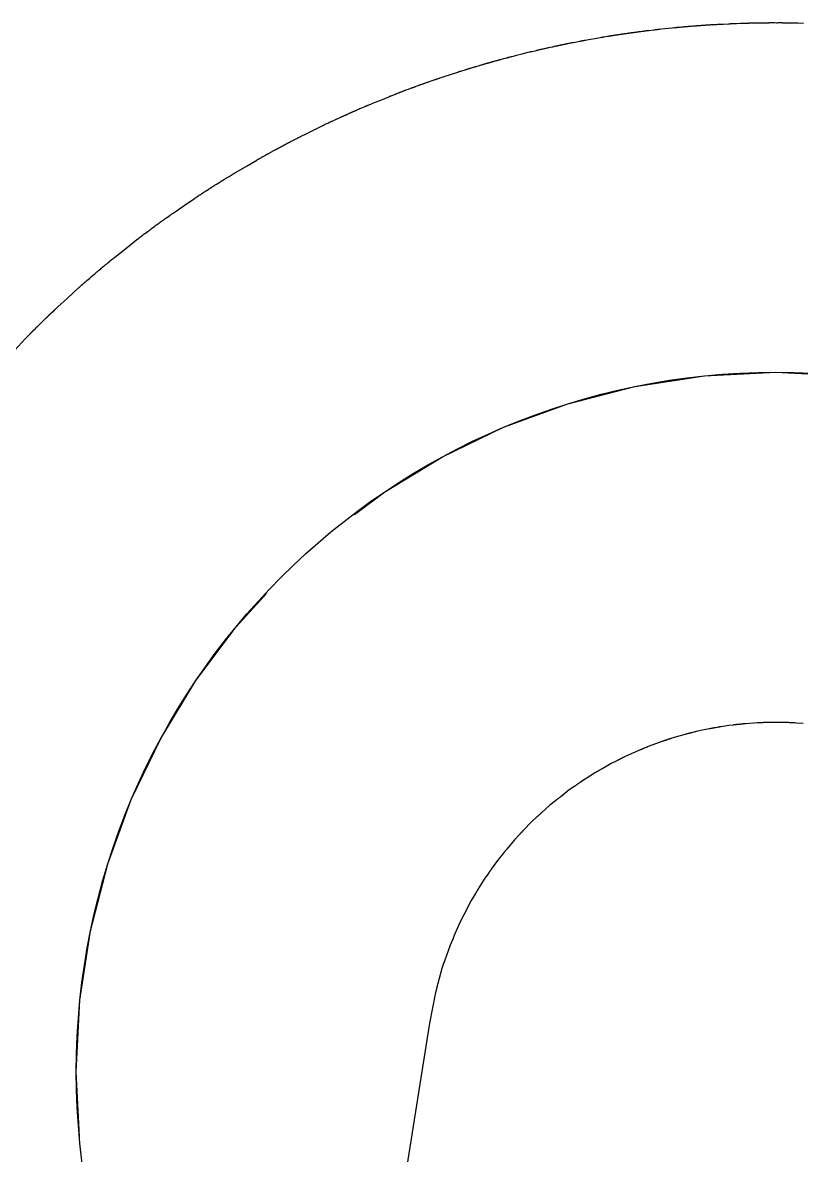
# Model space of a CAD drawing. Header units: millimetres. Extents: x -349 to 349, y -870 to 349.
# Drawn here: x 168.201 to 169.871, y -703.559 to -701.13 of the extents above; entities that cross this region are included whole.
import ezdxf

# ---------------------------------------------------------------- set-up
doc = ezdxf.new("R2010")
doc.units = ezdxf.units.MM
doc.linetypes.add('DASHED', pattern=[1.524, 1.27, -0.254])
doc.layers.add('LINK_F1_U3_CHANNEL_EXPANSION', color=3, linetype='Continuous')
doc.layers.add('LINK_F1_U3_HOLES', color=8, linetype='Continuous')

msp = doc.modelspace()

# ---------------------------------------------------------------- linework, layer by layer
at = {"layer": 'LINK_F1_U3_CHANNEL_EXPANSION'}
for points in [[(168.1835, -701.8328), (168.2072, -701.8074), (168.2083, -701.8063), (168.2088, -701.8058), (168.2093, -701.8053), (168.2096, -701.805), (168.2101, -701.8045), (168.2104, -701.8042), (168.2127, -701.8018), (168.2137, -701.8008), (168.2139, -701.8006), (168.214, -701.8005), (168.214, -701.8005), (168.2141, -701.8004), (168.2146, -701.8), (168.2148, -701.7997), (168.215, -701.7995), (168.2151, -701.7994), (168.2155, -701.799), (168.2157, -701.7988), (168.2165, -701.798), (168.2168, -701.7977), (168.2174, -701.7971), (168.2177, -701.7968), (168.2179, -701.7966), (168.218, -701.7965), (168.2183, -701.7962), (168.2184, -701.796), (168.219, -701.7955), (168.2192, -701.7952), (168.2201, -701.7944), (168.2205, -701.7939), (168.2206, -701.7938), (168.2206, -701.7938), (168.2215, -701.793), (168.2218, -701.7926), (168.2226, -701.7918), (168.223, -701.7914), (168.2236, -701.7908), (168.2239, -701.7906), (168.2277, -701.7868), (168.2293, -701.7852), (168.2293, -701.7851), (168.2293, -701.7851), (168.2296, -701.7849), (168.2297, -701.7848), (168.2297, -701.7847), (168.2297, -701.7847), (168.2302, -701.7843), (168.2304, -701.7841), (168.2307, -701.7838), (168.2308, -701.7836), (168.231, -701.7834), (168.2311, -701.7833), (168.2317, -701.7827), (168.232, -701.7825), (168.2328, -701.7816), (168.2332, -701.7813), (168.2335, -701.781), (168.2336, -701.7809), (168.2365, -701.7781), (168.2377, -701.7768), (168.2402, -701.7744), (168.2442, -701.7704), (168.2448, -701.7698), (168.2459, -701.7688), (168.2462, -701.7685), (168.2467, -701.768), (168.247, -701.7677), (168.2476, -701.7671), (168.2488, -701.766), (168.2512, -701.7637), (168.2513, -701.7636), (168.2514, -701.7634), (168.2515, -701.7634), (168.2515, -701.7633), (168.2518, -701.7631), (168.2523, -701.7626), (168.2524, -701.7625), (168.2526, -701.7623), (168.2528, -701.7621), (168.2533, -701.7616), (168.2537, -701.7613), (168.2544, -701.7605), (168.2548, -701.7602), (168.2554, -701.7596), (168.2555, -701.7595), (168.2557, -701.7593), (168.2558, -701.7592), (168.2561, -701.7589), (168.2564, -701.7586), (168.257, -701.758), (168.2575, -701.7576), (168.2584, -701.7567), (168.2584, -701.7567), (168.2585, -701.7566), (168.2589, -701.7562), (168.2598, -701.7554), (168.2602, -701.755), (168.261, -701.7542), (168.2613, -701.7539), (168.2619, -701.7533), (168.2639, -701.7516), (168.2677, -701.7479), (168.2677, -701.7478), (168.2677, -701.7478), (168.2679, -701.7477), (168.2681, -701.7475), (168.2681, -701.7474), (168.2682, -701.7474), (168.2684, -701.7472), (168.2688, -701.7468), (168.269, -701.7466), (168.2693, -701.7463), (168.2694, -701.7462), (168.2697, -701.746), (168.27, -701.7457), (168.2706, -701.7451), (168.271, -701.7447), (168.2719, -701.7439), (168.272, -701.7438), (168.2723, -701.7435), (168.2738, -701.7422), (168.2766, -701.7394), (168.2975, -701.7208), (168.3208, -701.699), (168.3221, -701.6979), (168.3227, -701.6973), (168.3233, -701.6968), (168.3236, -701.6965), (168.3243, -701.6959), (168.3246, -701.6956), (168.3274, -701.6932), (168.3286, -701.6921), (168.3288, -701.692), (168.3289, -701.6919), (168.329, -701.6918), (168.329, -701.6918), (168.3296, -701.6913), (168.3298, -701.691), (168.3301, -701.6908), (168.3302, -701.6907), (168.3307, -701.6903), (168.3309, -701.6901), (168.3318, -701.6893), (168.3322, -701.6889), (168.333, -701.6883), (168.3333, -701.688), (168.3335, -701.6878), (168.3336, -701.6877), (168.334, -701.6874), (168.3342, -701.6872), (168.3348, -701.6867), (168.3351, -701.6864), (168.3362, -701.6855), (168.3367, -701.6851), (168.3368, -701.685), (168.3368, -701.6849), (168.3378, -701.6841), (168.3382, -701.6837), (168.3392, -701.6829), (168.3396, -701.6825), (168.3403, -701.6819), (168.3407, -701.6816), (168.3452, -701.6777), (168.3471, -701.676), (168.3471, -701.676), (168.3472, -701.676), (168.3474, -701.6757), (168.3475, -701.6756), (168.3476, -701.6756), (168.3476, -701.6755), (168.3481, -701.6751), (168.3484, -701.6749), (168.3488, -701.6746), (168.3489, -701.6744), (168.3492, -701.6742), (168.3493, -701.6741), (168.35, -701.6735), (168.3503, -701.6732), (168.3513, -701.6724), (168.3518, -701.672), (168.3521, -701.6717), (168.3523, -701.6716), (168.3556, -701.6688), (168.3557, -701.6687), (168.3571, -701.6674), (168.358, -701.6667), (168.3604, -701.6646), (168.361, -701.6641), (168.3624, -701.663), (168.3627, -701.6627), (168.3633, -701.6621), (168.3637, -701.6619), (168.3643, -701.6613), (168.3658, -701.6601), (168.3686, -701.6577), (168.3686, -701.6576), (168.3688, -701.6575), (168.3689, -701.6575), (168.369, -701.6574), (168.3693, -701.6571), (168.3698, -701.6566), (168.37, -701.6565), (168.3702, -701.6563), (168.3705, -701.6561), (168.371, -701.6557), (168.3715, -701.6553), (168.3724, -701.6545), (168.3728, -701.6542), (168.3735, -701.6536), (168.3736, -701.6535), (168.3739, -701.6533), (168.3741, -701.6531), (168.3744, -701.6528), (168.3748, -701.6525), (168.3754, -701.652), (168.376, -701.6515), (168.3771, -701.6506), (168.3771, -701.6506), (168.3772, -701.6505), (168.3777, -701.6501), (168.3787, -701.6493), (168.3792, -701.6489), (168.3802, -701.648), (168.3806, -701.6477), (168.3813, -701.6471), (168.3835, -701.6454), (168.388, -701.6416), (168.3881, -701.6415), (168.3881, -701.6415), (168.3883, -701.6414), (168.3885, -701.6411), (168.3886, -701.6411), (168.3886, -701.6411), (168.3889, -701.6408), (168.3894, -701.6404), (168.3896, -701.6403), (168.39, -701.6399), (168.3901, -701.6398), (168.3904, -701.6396), (168.3908, -701.6393), (168.3915, -701.6387), (168.392, -701.6383), (168.393, -701.6375), (168.3932, -701.6373), (168.3935, -701.6371), (168.3952, -701.6357), (168.3986, -701.6329), (168.419, -701.6171), (168.4418, -701.5988), (168.4433, -701.5976), (168.444, -701.5971), (168.4447, -701.5965), (168.445, -701.5962), (168.4458, -701.5957), (168.4462, -701.5954), (168.4494, -701.5929), (168.4508, -701.5918), (168.451, -701.5916), (168.4511, -701.5916), (168.4512, -701.5915), (168.4513, -701.5914), (168.4519, -701.5909), (168.4523, -701.5907), (168.4525, -701.5905), (168.4527, -701.5904), (168.4533, -701.5899), (168.4535, -701.5897), (168.4546, -701.5889), (168.4551, -701.5886), (168.4559, -701.5879), (168.4563, -701.5876), (168.4566, -701.5874), (168.4567, -701.5873), (168.4571, -701.587), (168.4573, -701.5869), (168.4581, -701.5863), (168.4584, -701.586), (168.4597, -701.5851), (168.4602, -701.5847), (168.4603, -701.5846), (168.4604, -701.5845), (168.4615, -701.5837), (168.462, -701.5833), (168.4632, -701.5825), (168.4637, -701.5821), (168.4645, -701.5815), (168.4649, -701.5812), (168.4702, -701.5773), (168.4724, -701.5756), (168.4724, -701.5755), (168.4725, -701.5755), (168.4728, -701.5753), (168.4729, -701.5751), (168.473, -701.5751), (168.473, -701.5751), (168.4736, -701.5746), (168.4739, -701.5744), (168.4743, -701.5741), (168.4745, -701.5739), (168.4748, -701.5737), (168.475, -701.5736), (168.4758, -701.573), (168.4762, -701.5727), (168.4773, -701.5719), (168.4779, -701.5715), (168.4782, -701.5712), (168.4784, -701.5711), (168.4803, -701.5697), (168.4836, -701.5672), (168.4844, -701.5667), (168.4859, -701.5656), (168.4863, -701.5653), (168.487, -701.5647), (168.4874, -701.5645), (168.4882, -701.5639), (168.4898, -701.5627), (168.4931, -701.5603), (168.4932, -701.5602), (168.4934, -701.5601), (168.4935, -701.56), (168.4936, -701.5599), (168.4939, -701.5597), (168.4946, -701.5592), (168.4947, -701.5591), (168.495, -701.5589), (168.4954, -701.5587), (168.4959, -701.5582), (168.4965, -701.5578), (168.4975, -701.5571), (168.498, -701.5568), (168.4989, -701.5561), (168.499, -701.556), (168.4993, -701.5558), (168.4995, -701.5557), (168.4999, -701.5554), (168.5003, -701.5551), (168.5011, -701.5545), (168.5017, -701.5541), (168.5029, -701.5532), (168.503, -701.5531), (168.5031, -701.553), (168.5037, -701.5526), (168.5048, -701.5518), (168.5054, -701.5514), (168.5066, -701.5506), (168.507, -701.5503), (168.5078, -701.5497), (168.5104, -701.5479), (168.5157, -701.5441), (168.5157, -701.5441), (168.5158, -701.544), (168.516, -701.5439), (168.5163, -701.5437), (168.5163, -701.5437), (168.5164, -701.5436), (168.5167, -701.5434), (168.5173, -701.543), (168.5175, -701.5428), (168.518, -701.5425), (168.5181, -701.5424), (168.5184, -701.5422), (168.5189, -701.5419), (168.5197, -701.5413), (168.5203, -701.5409), (168.5214, -701.54), (168.5216, -701.5399), (168.522, -701.5396), (168.524, -701.5383), (168.528, -701.5355), (168.5476, -701.5224), (168.5694, -701.5072), (168.5711, -701.5061), (168.5719, -701.5055), (168.5727, -701.505), (168.5731, -701.5047), (168.574, -701.5041), (168.5744, -701.5038), (168.5782, -701.5014), (168.5798, -701.5003), (168.58, -701.5002), (168.5801, -701.5001), (168.5803, -701.5), (168.5803, -701.5), (168.5811, -701.4995), (168.5814, -701.4992), (168.5818, -701.499), (168.5819, -701.4989), (168.5826, -701.4985), (168.5829, -701.4983), (168.5841, -701.4975), (168.5846, -701.4971), (168.5856, -701.4965), (168.5861, -701.4962), (168.5864, -701.496), (168.5865, -701.4959), (168.587, -701.4956), (168.5872, -701.4954), (168.5881, -701.4949), (168.5885, -701.4946), (168.5899, -701.4937), (168.5906, -701.4933), (168.5907, -701.4932), (168.5908, -701.4931), (168.5921, -701.4923), (168.5927, -701.4919), (168.5939, -701.4911), (168.5945, -701.4907), (168.5955, -701.4901), (168.5959, -701.4898), (168.602, -701.486), (168.6045, -701.4843), (168.6046, -701.4842), (168.6046, -701.4842), (168.605, -701.484), (168.6051, -701.4839), (168.6052, -701.4838), (168.6053, -701.4838), (168.606, -701.4834), (168.6063, -701.4832), (168.6068, -701.4829), (168.607, -701.4827), (168.6073, -701.4825), (168.6075, -701.4824), (168.6084, -701.4818), (168.6089, -701.4815), (168.6102, -701.4807), (168.6108, -701.4803), (168.6112, -701.48), (168.6114, -701.4799), (168.6117, -701.4797), (168.6133, -701.4787), (168.6142, -701.4781), (168.6159, -701.477), (168.6164, -701.4768), (168.6172, -701.4762), (168.6177, -701.4759), (168.6186, -701.4754), (168.6204, -701.4742), (168.6241, -701.4719), (168.6243, -701.4718), (168.6245, -701.4716), (168.6246, -701.4716), (168.6247, -701.4715), (168.6251, -701.4713), (168.6259, -701.4708), (168.626, -701.4707), (168.6264, -701.4705), (168.6267, -701.4703), (168.6274, -701.4698), (168.628, -701.4695), (168.6292, -701.4687), (168.6297, -701.4684), (168.6307, -701.4678), (168.6309, -701.4677), (168.6312, -701.4675), (168.6314, -701.4673), (168.6319, -701.467), (168.6324, -701.4668), (168.6333, -701.4662), (168.634, -701.4658), (168.6354, -701.4649), (168.6355, -701.4648), (168.6356, -701.4647), (168.6363, -701.4643), (168.6376, -701.4635), (168.6383, -701.4631), (168.6396, -701.4623), (168.6401, -701.462), (168.641, -701.4614), (168.6439, -701.4598), (168.65, -701.456), (168.65, -701.456), (168.6501, -701.4559), (168.6503, -701.4558), (168.6506, -701.4556), (168.6507, -701.4556), (168.6508, -701.4555), (168.6511, -701.4553), (168.6518, -701.4549), (168.6521, -701.4547), (168.6526, -701.4544), (168.6527, -701.4543), (168.6531, -701.4541), (168.6536, -701.4538), (168.6545, -701.4532), (168.6552, -701.4528), (168.6565, -701.452), (168.6568, -701.4519), (168.6572, -701.4516), (168.6594, -701.4503), (168.664, -701.4476), (168.6825, -701.4371), (168.7031, -701.4248), (168.705, -701.4237), (168.7059, -701.4231), (168.7069, -701.4226), (168.7073, -701.4224), (168.7083, -701.4218), (168.7088, -701.4215), (168.713, -701.4192), (168.7148, -701.4181), (168.7151, -701.418), (168.7152, -701.4179), (168.7154, -701.4178), (168.7155, -701.4178), (168.7163, -701.4173), (168.7167, -701.4171), (168.7171, -701.4169), (168.7173, -701.4168), (168.718, -701.4163), (168.7184, -701.4161), (168.7197, -701.4154), (168.7203, -701.415), (168.7215, -701.4144), (168.722, -701.4141), (168.7223, -701.4139), (168.7225, -701.4138), (168.723, -701.4136), (168.7233, -701.4134), (168.7243, -701.4129), (168.7247, -701.4126), (168.7263, -701.4117), (168.7271, -701.4113), (168.7272, -701.4112), (168.7273, -701.4112), (168.7287, -701.4104), (168.7294, -701.41), (168.7309, -701.4092), (168.7315, -701.4088), (168.7326, -701.4083), (168.7331, -701.408), (168.74, -701.4043), (168.7428, -701.4027), (168.7429, -701.4026), (168.743, -701.4026), (168.7434, -701.4024), (168.7436, -701.4023), (168.7436, -701.4022), (168.7437, -701.4022), (168.7445, -701.4018), (168.7448, -701.4016), (168.7454, -701.4013), (168.7457, -701.4011), (168.746, -701.4009), (168.7462, -701.4008), (168.7469, -701.4005), (168.7489, -701.3994), (168.7497, -701.3989), (168.75, -701.3988), (168.7503, -701.3986), (168.7518, -701.3978), (168.7523, -701.3975), (168.7533, -701.397), (168.7538, -701.3968), (168.7548, -701.3962), (168.7568, -701.3952), (168.758, -701.3945), (168.7589, -701.394), (168.7611, -701.3928), (168.7612, -701.3928), (168.7615, -701.3926), (168.7616, -701.3926), (168.7617, -701.3925), (168.7622, -701.3923), (168.763, -701.3918), (168.7632, -701.3917), (168.7636, -701.3915), (168.764, -701.3913), (168.7648, -701.3909), (168.7655, -701.3905), (168.7668, -701.3898), (168.7674, -701.3895), (168.7685, -701.3889), (168.7687, -701.3888), (168.769, -701.3887), (168.7693, -701.3885), (168.7699, -701.3882), (168.7704, -701.388), (168.7714, -701.3874), (168.7722, -701.387), (168.7738, -701.3862), (168.7739, -701.3861), (168.7741, -701.386), (168.7748, -701.3857), (168.7762, -701.3849), (168.777, -701.3845), (168.7785, -701.3837), (168.779, -701.3835), (168.7801, -701.3829), (168.7833, -701.3813), (168.7902, -701.3777), (168.7902, -701.3777), (168.7903, -701.3776), (168.7905, -701.3775), (168.7909, -701.3773), (168.791, -701.3773), (168.7911, -701.3772), (168.7915, -701.377), (168.7922, -701.3766), (168.7925, -701.3765), (168.7931, -701.3762), (168.7933, -701.3761), (168.7937, -701.3759), (168.7943, -701.3756), (168.7953, -701.3751), (168.7961, -701.3747), (168.7976, -701.3739), (168.7978, -701.3738), (168.7983, -701.3735), (168.8008, -701.3723), (168.806, -701.3697), (168.8232, -701.3616), (168.8422, -701.3519), (168.8444, -701.3508), (168.8454, -701.3503), (168.8464, -701.3498), (168.8469, -701.3496), (168.8481, -701.3491), (168.8486, -701.3488), (168.8533, -701.3466), (168.8553, -701.3456), (168.8557, -701.3455), (168.8558, -701.3454), (168.856, -701.3453), (168.856, -701.3453), (168.857, -701.3448), (168.8574, -701.3446), (168.8579, -701.3444), (168.8581, -701.3443), (168.8589, -701.3439), (168.8593, -701.3437), (168.8608, -701.3431), (168.8615, -701.3427), (168.8628, -701.3421), (168.8633, -701.3418), (168.8637, -701.3417), (168.8639, -701.3416), (168.8645, -701.3413), (168.8648, -701.3412), (168.8659, -701.3407), (168.8664, -701.3404), (168.8682, -701.3396), (168.869, -701.3392), (168.8692, -701.3391), (168.8693, -701.3391), (168.8709, -701.3384), (168.8716, -701.338), (168.8733, -701.3373), (168.874, -701.3369), (168.8752, -701.3364), (168.8758, -701.3361), (168.8821, -701.3333), (168.8851, -701.3319), (168.8866, -701.3311), (168.8867, -701.3311), (168.8868, -701.3311), (168.8872, -701.3309), (168.8874, -701.3308), (168.8875, -701.3307), (168.8876, -701.3307), (168.888, -701.3305), (168.8896, -701.3298), (168.8903, -701.3295), (168.8904, -701.3294), (168.8911, -701.3291), (168.893, -701.3283), (168.8935, -701.328), (168.8945, -701.3275), (168.8951, -701.3273), (168.8963, -701.3268), (168.8983, -701.3259), (168.8987, -701.3257), (168.9033, -701.3236), (168.9034, -701.3236), (168.9037, -701.3234), (168.9038, -701.3234), (168.904, -701.3233), (168.9045, -701.3231), (168.9054, -701.3227), (168.9057, -701.3226), (168.9061, -701.3224), (168.9065, -701.3222), (168.9074, -701.3218), (168.9081, -701.3215), (168.9096, -701.3208), (168.9103, -701.3206), (168.9115, -701.32), (168.9117, -701.3199), (168.9121, -701.3197), (168.9124, -701.3196), (168.913, -701.3193), (168.9136, -701.3191), (168.9147, -701.3186), (168.9156, -701.3182), (168.9174, -701.3174), (168.9175, -701.3174), (168.9177, -701.3173), (168.9185, -701.317), (168.9201, -701.3163), (168.921, -701.3159), (168.9226, -701.3152), (168.9232, -701.3149), (168.9244, -701.3144), (168.928, -701.313), (168.9356, -701.3096), (168.9357, -701.3096), (168.9358, -701.3095), (168.936, -701.3094), (168.9365, -701.3092), (168.9365, -701.3092), (168.9366, -701.3092), (168.9371, -701.309), (168.9379, -701.3086), (168.9383, -701.3085), (168.9389, -701.3082), (168.9391, -701.3081), (168.9395, -701.3079), (168.9402, -701.3077), (168.9414, -701.3072), (168.9422, -701.3068), (168.9439, -701.3061), (168.9442, -701.306), (168.9447, -701.3058), (168.9475, -701.3047), (168.9532, -701.3022), (168.9688, -701.2962), (168.986, -701.2889), (168.9885, -701.2879), (168.9896, -701.2875), (168.9907, -701.287), (168.9913, -701.2868), (168.9925, -701.2863), (168.9931, -701.2861), (168.9983, -701.2841), (169.0006, -701.2831), (169.0009, -701.283), (169.0011, -701.2829), (169.0013, -701.2829), (169.0014, -701.2828), (169.0024, -701.2824), (169.0029, -701.2822), (169.0034, -701.2821), (169.0036, -701.282), (169.0045, -701.2816), (169.005, -701.2814), (169.0066, -701.2808), (169.0074, -701.2805), (169.0088, -701.28), (169.0094, -701.2797), (169.0098, -701.2796), (169.01, -701.2795), (169.0107, -701.2792), (169.011, -701.2791), (169.0122, -701.2787), (169.0128, -701.2784), (169.0148, -701.2777), (169.0157, -701.2773), (169.0159, -701.2773), (169.016, -701.2772), (169.0178, -701.2766), (169.0186, -701.2762), (169.0204, -701.2756), (169.0212, -701.2752), (169.0225, -701.2748), (169.0232, -701.2745), (169.0285, -701.2726), (169.0349, -701.2701), (169.0357, -701.2698), (169.0358, -701.2698), (169.036, -701.2697), (169.0362, -701.2697), (169.0362, -701.2696), (169.0368, -701.2694), (169.0386, -701.2688), (169.0392, -701.2685), (169.0403, -701.2681), (169.041, -701.2679), (169.0422, -701.2674), (169.0434, -701.267), (169.0439, -701.2668), (169.0445, -701.2666), (169.0448, -701.2665), (169.0468, -701.2658), (169.0499, -701.2646), (169.0501, -701.2645), (169.0505, -701.2644), (169.0506, -701.2644), (169.0507, -701.2643), (169.0513, -701.2641), (169.0523, -701.2637), (169.0526, -701.2637), (169.053, -701.2635), (169.0535, -701.2633), (169.0545, -701.263), (169.0553, -701.2627), (169.057, -701.2621), (169.0577, -701.2618), (169.0591, -701.2613), (169.0593, -701.2613), (169.0597, -701.2611), (169.06, -701.261), (169.0607, -701.2607), (169.0613, -701.2605), (169.0626, -701.2601), (169.0635, -701.2598), (169.0655, -701.259), (169.0656, -701.259), (169.0658, -701.2589), (169.0667, -701.2586), (169.0685, -701.258), (169.0694, -701.2577), (169.0712, -701.257), (169.0719, -701.2568), (169.0732, -701.2563), (169.0771, -701.2551), (169.0856, -701.2521), (169.0856, -701.252), (169.0857, -701.252), (169.086, -701.2519), (169.0865, -701.2517), (169.0866, -701.2517), (169.0867, -701.2517), (169.0872, -701.2515), (169.0881, -701.2512), (169.0885, -701.2511), (169.0892, -701.2508), (169.0894, -701.2507), (169.0899, -701.2506), (169.0905, -701.2504), (169.0919, -701.2499), (169.0928, -701.2496), (169.0946, -701.249), (169.0949, -701.2489), (169.0956, -701.2487), (169.0985, -701.2477), (169.1049, -701.2455), (169.1186, -701.2413), (169.134, -701.236), (169.1366, -701.2352), (169.1378, -701.2348), (169.1391, -701.2344), (169.1397, -701.2342), (169.1411, -701.2338), (169.1417, -701.2336), (169.1474, -701.2319), (169.1499, -701.231), (169.1503, -701.2309), (169.1504, -701.2309), (169.1506, -701.2308), (169.1507, -701.2308), (169.1519, -701.2304), (169.1524, -701.2303), (169.1529, -701.2301), (169.1532, -701.23), (169.1542, -701.2297), (169.1547, -701.2296), (169.1565, -701.229), (169.1573, -701.2287), (169.1588, -701.2283), (169.1595, -701.2281), (169.16, -701.2279), (169.1602, -701.2279), (169.1609, -701.2276), (169.1613, -701.2275), (169.1626, -701.2271), (169.1632, -701.2269), (169.1654, -701.2263), (169.1664, -701.226), (169.1666, -701.2259), (169.1667, -701.2259), (169.1687, -701.2253), (169.1696, -701.225), (169.1715, -701.2245), (169.1724, -701.2242), (169.1739, -701.2238), (169.1746, -701.2235), (169.1787, -701.2224), (169.184, -701.2207), (169.1854, -701.2204), (169.188, -701.2196), (169.1886, -701.2194), (169.1886, -701.2194), (169.1887, -701.2194), (169.1888, -701.2194), (169.1888, -701.2194), (169.1888, -701.2193), (169.1899, -701.219), (169.1906, -701.2188), (169.1906, -701.2188), (169.192, -701.2184), (169.1929, -701.2182), (169.1936, -701.218), (169.1943, -701.2178), (169.1963, -701.2172), (169.1973, -701.2169), (169.1979, -701.2167), (169.1982, -701.2166), (169.1988, -701.2165), (169.2004, -701.216), (169.2006, -701.216), (169.201, -701.2159), (169.2011, -701.2158), (169.2013, -701.2158), (169.2018, -701.2156), (169.203, -701.2153), (169.2033, -701.2152), (169.2038, -701.2151), (169.2043, -701.2149), (169.2053, -701.2146), (169.2063, -701.2144), (169.2081, -701.2138), (169.2088, -701.2137), (169.2103, -701.2132), (169.2106, -701.2132), (169.211, -701.213), (169.2114, -701.2129), (169.2121, -701.2127), (169.2128, -701.2125), (169.2142, -701.2121), (169.2152, -701.2119), (169.2174, -701.2113), (169.2175, -701.2112), (169.2177, -701.2112), (169.2187, -701.2109), (169.2206, -701.2104), (169.2216, -701.2101), (169.2236, -701.2096), (169.2243, -701.2094), (169.2258, -701.209), (169.2299, -701.2079), (169.2392, -701.2053), (169.2393, -701.2053), (169.2394, -701.2053), (169.2397, -701.2052), (169.2402, -701.2051), (169.2403, -701.2051), (169.2404, -701.205), (169.241, -701.2049), (169.242, -701.2046), (169.2424, -701.2045), (169.2431, -701.2043), (169.2434, -701.2042), (169.2439, -701.2041), (169.2447, -701.2039), (169.2461, -701.2035), (169.2471, -701.2033), (169.2491, -701.2028), (169.2494, -701.2027), (169.2501, -701.2025), (169.2533, -701.2017), (169.2602, -701.1999), (169.272, -701.1972), (169.2852, -701.1937), (169.2881, -701.193), (169.2894, -701.1926), (169.2908, -701.1923), (169.2914, -701.1922), (169.2929, -701.1918), (169.2936, -701.1916), (169.2998, -701.1902), (169.3025, -701.1895), (169.3029, -701.1894), (169.303, -701.1894), (169.3032, -701.1894), (169.3033, -701.1893), (169.3046, -701.1891), (169.3052, -701.1889), (169.3057, -701.1888), (169.306, -701.1887), (169.3071, -701.1885), (169.3076, -701.1883), (169.3096, -701.1879), (169.3105, -701.1877), (169.3122, -701.1873), (169.3129, -701.1871), (169.3134, -701.187), (169.3136, -701.1869), (169.3144, -701.1868), (169.3148, -701.1867), (169.3163, -701.1864), (169.3169, -701.1862), (169.3193, -701.1857), (169.3203, -701.1854), (169.3206, -701.1854), (169.3207, -701.1853), (169.3228, -701.1849), (169.3238, -701.1847), (169.3259, -701.1842), (169.3269, -701.184), (169.3285, -701.1836), (169.3292, -701.1834), (169.3322, -701.1828), (169.3362, -701.1819), (169.3376, -701.1816), (169.3405, -701.181), (169.3412, -701.1808), (169.3426, -701.1805), (169.3432, -701.1804), (169.3433, -701.1804), (169.3435, -701.1803), (169.3436, -701.1803), (169.3437, -701.1803), (169.3448, -701.18), (169.3458, -701.1798), (169.3463, -701.1797), (169.3471, -701.1796), (169.3475, -701.1795), (169.348, -701.1794), (169.3483, -701.1793), (169.3499, -701.179), (169.3506, -701.1788), (169.3517, -701.1786), (169.3539, -701.1781), (169.3541, -701.1781), (169.3545, -701.178), (169.3546, -701.178), (169.3548, -701.1779), (169.3555, -701.1778), (169.3567, -701.1775), (169.357, -701.1775), (169.3576, -701.1773), (169.3581, -701.1772), (169.3592, -701.177), (169.3602, -701.1768), (169.3622, -701.1764), (169.363, -701.1762), (169.3646, -701.1759), (169.3649, -701.1758), (169.3654, -701.1757), (169.3658, -701.1757), (169.3666, -701.1755), (169.3673, -701.1754), (169.3688, -701.175), (169.3699, -701.1748), (169.3722, -701.1743), (169.3724, -701.1743), (169.3726, -701.1743), (169.3737, -701.1741), (169.3758, -701.1736), (169.3768, -701.1734), (169.379, -701.173), (169.3797, -701.1729), (169.3813, -701.1725), (169.3858, -701.1718), (169.3958, -701.1697), (169.3959, -701.1697), (169.396, -701.1697), (169.3963, -701.1696), (169.3969, -701.1695), (169.397, -701.1695), (169.3971, -701.1695), (169.3977, -701.1694), (169.3988, -701.1692), (169.3992, -701.1691), (169.4001, -701.1689), (169.4003, -701.1689), (169.4009, -701.1688), (169.4017, -701.1686), (169.4032, -701.1683), (169.4043, -701.1682), (169.4065, -701.1677), (169.4069, -701.1677), (169.4076, -701.1675), (169.411, -701.167), (169.4185, -701.1655), (169.4281, -701.1641), (169.439, -701.1619), (169.4421, -701.1614), (169.4435, -701.1612), (169.445, -701.1609), (169.4457, -701.1608), (169.4473, -701.1606), (169.448, -701.1604), (169.4547, -701.1594), (169.4576, -701.1589), (169.458, -701.1588), (169.4582, -701.1588), (169.4584, -701.1587), (169.4585, -701.1587), (169.4599, -701.1585), (169.4605, -701.1584), (169.4611, -701.1583), (169.4614, -701.1583), (169.4626, -701.1581), (169.4631, -701.158), (169.4652, -701.1577), (169.4662, -701.1575), (169.468, -701.1572), (169.4688, -701.1571), (169.4693, -701.157), (169.4696, -701.157), (169.4704, -701.1568), (169.4708, -701.1568), (169.4724, -701.1565), (169.4731, -701.1564), (169.4756, -701.1561), (169.4768, -701.1559), (169.477, -701.1558), (169.4771, -701.1558), (169.4794, -701.1555), (169.4805, -701.1553), (169.4827, -701.155), (169.4838, -701.1548), (169.4855, -701.1546), (169.4863, -701.1544), (169.488, -701.1542), (169.4907, -701.1538), (169.4923, -701.1536), (169.4953, -701.1531), (169.4961, -701.153), (169.4976, -701.1528), (169.4984, -701.1527), (169.5, -701.1524), (169.501, -701.1523), (169.5015, -701.1522), (169.5016, -701.1522), (169.5017, -701.1522), (169.5023, -701.1521), (169.5026, -701.1521), (169.5028, -701.152), (169.5028, -701.152), (169.504, -701.1519), (169.5046, -701.1518), (169.5055, -701.1517), (169.5059, -701.1516), (169.5065, -701.1515), (169.5068, -701.1515), (169.5077, -701.1514), (169.5097, -701.1511), (169.5099, -701.151), (169.5103, -701.151), (169.5105, -701.151), (169.5107, -701.1509), (169.5114, -701.1509), (169.5127, -701.1507), (169.513, -701.1506), (169.5136, -701.1505), (169.5142, -701.1505), (169.5154, -701.1503), (169.5165, -701.1502), (169.5185, -701.1499), (169.5194, -701.1498), (169.5212, -701.1495), (169.5215, -701.1495), (169.522, -701.1494), (169.5224, -701.1494), (169.5232, -701.1493), (169.524, -701.1492), (169.5256, -701.1489), (169.5268, -701.1488), (169.5293, -701.1485), (169.5295, -701.1485), (169.5297, -701.1484), (169.5308, -701.1483), (169.5331, -701.148), (169.5342, -701.1479), (169.5365, -701.1476), (169.5374, -701.1475), (169.539, -701.1472), (169.5437, -701.1468), (169.5546, -701.1454), (169.5546, -701.1454), (169.5548, -701.1453), (169.5551, -701.1453), (169.5557, -701.1452), (169.5558, -701.1452), (169.556, -701.1452), (169.5566, -701.1452), (169.5578, -701.145), (169.5582, -701.145), (169.5591, -701.1448), (169.5594, -701.1448), (169.56, -701.1447), (169.5608, -701.1447), (169.5625, -701.1445), (169.5637, -701.1444), (169.566, -701.1441), (169.5664, -701.144), (169.5671, -701.1439), (169.5708, -701.1436), (169.5788, -701.1427), (169.5861, -701.1421), (169.5947, -701.141), (169.598, -701.1407), (169.5995, -701.1406), (169.6011, -701.1404), (169.6018, -701.1403), (169.6035, -701.1402), (169.6043, -701.1401), (169.6114, -701.1395), (169.6144, -701.1392), (169.6149, -701.1391), (169.6151, -701.1391), (169.6154, -701.1391), (169.6155, -701.1391), (169.6169, -701.139), (169.6176, -701.1389), (169.6182, -701.1388), (169.6185, -701.1388), (169.6198, -701.1387), (169.6204, -701.1386), (169.6226, -701.1385), (169.6237, -701.1384), (169.6255, -701.1382), (169.6264, -701.1381), (169.627, -701.1381), (169.6272, -701.138), (169.6281, -701.138), (169.6286, -701.1379), (169.6302, -701.1378), (169.631, -701.1377), (169.6337, -701.1375), (169.6349, -701.1374), (169.6352, -701.1374), (169.6353, -701.1374), (169.6377, -701.1372), (169.6388, -701.1371), (169.6413, -701.1369), (169.6424, -701.1368), (169.6441, -701.1367), (169.6442, -701.1367), (169.645, -701.1366), (169.6455, -701.1366), (169.6468, -701.1365), (169.6485, -701.1364), (169.6517, -701.1361), (169.6525, -701.1361), (169.6541, -701.1359), (169.6549, -701.1359), (169.6567, -701.1358), (169.6592, -701.1356), (169.6612, -701.1355), (169.6614, -701.1354), (169.6614, -701.1354), (169.6621, -701.1354), (169.6624, -701.1354), (169.6626, -701.1354), (169.6626, -701.1354), (169.6639, -701.1353), (169.6645, -701.1352), (169.6653, -701.1352), (169.6658, -701.1351), (169.6659, -701.1351), (169.666, -701.1351), (169.667, -701.135), (169.6672, -701.135), (169.6677, -701.135), (169.6678, -701.135), (169.668, -701.135), (169.6688, -701.135), (169.6702, -701.1348), (169.6705, -701.1348), (169.6711, -701.1348), (169.6718, -701.1348), (169.6731, -701.1347), (169.6739, -701.1346), (169.6743, -701.1346), (169.6749, -701.1346), (169.6764, -701.1344), (169.6773, -701.1344), (169.6792, -701.1343), (169.6795, -701.1343), (169.68, -701.1342), (169.6805, -701.1342), (169.6814, -701.1341), (169.6822, -701.1341), (169.6839, -701.134), (169.6852, -701.1339), (169.686, -701.1339), (169.6864, -701.1339), (169.6867, -701.1338), (169.6878, -701.1338), (169.688, -701.1338), (169.6883, -701.1337), (169.6895, -701.1337), (169.6919, -701.1335), (169.6931, -701.1335), (169.6955, -701.1333), (169.6964, -701.1333), (169.6982, -701.1332), (169.7031, -701.1331), (169.7146, -701.1324), (169.7147, -701.1324), (169.7149, -701.1324), (169.7152, -701.1324), (169.7159, -701.1323), (169.716, -701.1323), (169.7161, -701.1323), (169.7168, -701.1323), (169.718, -701.1323), (169.7185, -701.1322), (169.7195, -701.1322), (169.7198, -701.1322), (169.7204, -701.1321), (169.7213, -701.1321), (169.7231, -701.132), (169.7243, -701.132), (169.7267, -701.1319), (169.7272, -701.1319), (169.728, -701.1318), (169.7318, -701.1318), (169.7404, -701.1314), (169.7454, -701.1313), (169.7514, -701.131), (169.7549, -701.131), (169.7565, -701.1309), (169.7582, -701.1309), (169.7589, -701.1308), (169.7607, -701.1308), (169.7616, -701.1308), (169.7691, -701.1307), (169.7723, -701.1305), (169.7728, -701.1305), (169.773, -701.1305), (169.7733, -701.1305), (169.7734, -701.1305), (169.7749, -701.1305), (169.7756, -701.1305), (169.7763, -701.1305), (169.7766, -701.1304), (169.778, -701.1304), (169.7786, -701.1304), (169.781, -701.1304), (169.7821, -701.1304), (169.784, -701.1304), (169.785, -701.1303), (169.7856, -701.1303), (169.7859, -701.1303), (169.7868, -701.1303), (169.7872, -701.1303), (169.789, -701.1303), (169.7898, -701.1303), (169.7926, -701.1303), (169.7939, -701.1302), (169.7942, -701.1302), (169.7944, -701.1302), (169.7969, -701.1302), (169.7981, -701.1302), (169.8005, -701.1302), (169.8009, -701.1302), (169.8018, -701.1301), (169.8024, -701.1302), (169.8038, -701.1301), (169.8044, -701.1301), (169.8046, -701.1301), (169.8063, -701.1301), (169.8089, -701.1301), (169.8098, -701.1301), (169.8114, -701.1301), (169.8123, -701.1301), (169.8141, -701.1301), (169.8175, -701.1302), (169.8197, -701.1302), (169.8217, -701.1301), (169.8219, -701.1301), (169.822, -701.1301), (169.8227, -701.1301), (169.823, -701.1301), (169.8232, -701.1301), (169.8232, -701.1301), (169.8237, -701.1301), (169.825, -701.1301), (169.8253, -701.1301), (169.8258, -701.1301), (169.8259, -701.1301), (169.8261, -701.1301), (169.8266, -701.1301), (169.8267, -701.1301), (169.8271, -701.1301), (169.8284, -701.1301), (169.8287, -701.1301), (169.8294, -701.1301), (169.8301, -701.1302), (169.8303, -701.1302), (169.8304, -701.1302), (169.8305, -701.1302), (169.8314, -701.1302), (169.8326, -701.1302), (169.8349, -701.1302), (169.8355, -701.1302), (169.8355, -701.1302), (169.8362, -701.1302), (169.8379, -701.1302), (169.8382, -701.1302), (169.8388, -701.1302), (169.8393, -701.1302), (169.8402, -701.1302), (169.8411, -701.1303), (169.8428, -701.1303), (169.8442, -701.1303), (169.847, -701.1303), (169.8472, -701.1303), (169.8475, -701.1303), (169.8481, -701.1303), (169.8484, -701.1303), (169.8493, -701.1304), (169.8512, -701.1304), (169.8525, -701.1304), (169.8551, -701.1304), (169.856, -701.1305), (169.8579, -701.1305), (169.863, -701.1307), (169.8752, -701.1309)], [(169.8745, -702.6329), (169.8593, -702.632), (169.8569, -702.6319), (169.856, -702.6318), (169.8549, -702.6317), (169.8542, -702.6317), (169.8538, -702.6317), (169.8532, -702.6317), (169.8528, -702.6316), (169.8526, -702.6316), (169.8524, -702.6316), (169.8494, -702.6315), (169.846, -702.6313), (169.8449, -702.6313), (169.8436, -702.6312), (169.8429, -702.6312), (169.8421, -702.6312), (169.841, -702.6311), (169.8403, -702.6311), (169.8399, -702.6311), (169.8392, -702.6311), (169.8381, -702.631), (169.8372, -702.631), (169.8367, -702.631), (169.8361, -702.631), (169.8357, -702.631), (169.8355, -702.631), (169.8335, -702.6309), (169.8312, -702.6309), (169.8304, -702.6308), (169.8291, -702.6308), (169.8213, -702.6307), (169.8054, -702.6308), (169.8031, -702.6309), (169.8023, -702.6309), (169.8012, -702.6309), (169.8006, -702.6309), (169.8002, -702.6309), (169.7996, -702.6309), (169.7993, -702.6309), (169.7991, -702.6309), (169.7989, -702.6309), (169.796, -702.631), (169.7928, -702.6311), (169.7917, -702.6311), (169.7905, -702.6312), (169.7898, -702.6312), (169.7891, -702.6312), (169.788, -702.6313), (169.7873, -702.6313), (169.787, -702.6313), (169.7863, -702.6313), (169.7853, -702.6314), (169.7844, -702.6314), (169.7839, -702.6314), (169.7834, -702.6314), (169.783, -702.6315), (169.7828, -702.6315), (169.7809, -702.6315), (169.7787, -702.6316), (169.7779, -702.6317), (169.7767, -702.6317), (169.7681, -702.6322), (169.7516, -702.6335), (169.7494, -702.6337), (169.7486, -702.6338), (169.7476, -702.6339), (169.747, -702.6339), (169.7467, -702.634), (169.7461, -702.634), (169.7458, -702.6341), (169.7456, -702.6341), (169.7454, -702.6341), (169.7427, -702.6343), (169.7397, -702.6347), (169.7387, -702.6348), (169.7375, -702.6349), (169.7369, -702.6349), (169.7362, -702.635), (169.7351, -702.6351), (169.7345, -702.6352), (169.7342, -702.6352), (169.7336, -702.6353), (169.7326, -702.6354), (169.7318, -702.6355), (169.7313, -702.6355), (169.7308, -702.6356), (169.7304, -702.6356), (169.7302, -702.6357), (169.7285, -702.6359), (169.7264, -702.6361), (169.7256, -702.6362), (169.7245, -702.6363), (169.7151, -702.6375), (169.6981, -702.6401), (169.6961, -702.6404), (169.6953, -702.6406), (169.6944, -702.6407), (169.6938, -702.6408), (169.6935, -702.6409), (169.693, -702.6409), (169.6927, -702.641), (169.6925, -702.641), (169.6923, -702.6411), (169.6898, -702.6415), (169.6869, -702.642), (169.686, -702.6421), (169.6849, -702.6423), (169.6843, -702.6424), (169.6836, -702.6425), (169.6827, -702.6427), (169.6821, -702.6428), (169.6818, -702.6429), (169.6812, -702.643), (169.6803, -702.6431), (169.6795, -702.6433), (169.6791, -702.6434), (169.6786, -702.6435), (169.6783, -702.6435), (169.6781, -702.6436), (169.6764, -702.6439), (169.6745, -702.6442), (169.6738, -702.6444), (169.6727, -702.6446), (169.6626, -702.6465), (169.6452, -702.6505), (169.6433, -702.651), (169.6426, -702.6511), (169.6418, -702.6513), (169.6413, -702.6515), (169.6409, -702.6515), (169.6405, -702.6516), (169.6402, -702.6517), (169.64, -702.6518), (169.6398, -702.6518), (169.6375, -702.6524), (169.6348, -702.653), (169.6339, -702.6532), (169.6329, -702.6535), (169.6324, -702.6536), (169.6318, -702.6538), (169.6309, -702.654), (169.6303, -702.6541), (169.63, -702.6542), (169.6295, -702.6543), (169.6287, -702.6546), (169.628, -702.6548), (169.6276, -702.6549), (169.6271, -702.655), (169.6268, -702.6551), (169.6266, -702.6551), (169.6251, -702.6555), (169.6233, -702.656), (169.6226, -702.6561), (169.6216, -702.6564), (169.6109, -702.6593), (169.5932, -702.6647), (169.5915, -702.6653), (169.5908, -702.6655), (169.59, -702.6657), (169.5895, -702.6659), (169.5892, -702.6659), (169.5888, -702.6661), (169.5885, -702.6662), (169.5884, -702.6662), (169.5882, -702.6663), (169.5861, -702.6669), (169.5836, -702.6677), (169.5828, -702.668), (169.5819, -702.6683), (169.5814, -702.6685), (169.5808, -702.6687), (169.58, -702.6689), (169.5795, -702.6691), (169.5792, -702.6692), (169.5788, -702.6693), (169.578, -702.6696), (169.5773, -702.6698), (169.5769, -702.6699), (169.5765, -702.6701), (169.5762, -702.6702), (169.5761, -702.6702), (169.5747, -702.6707), (169.573, -702.6713), (169.5724, -702.6715), (169.5715, -702.6718), (169.5603, -702.6756), (169.5423, -702.6826), (169.5407, -702.6832), (169.5402, -702.6835), (169.5394, -702.6838), (169.539, -702.6839), (169.5387, -702.684), (169.5383, -702.6842), (169.5381, -702.6843), (169.5379, -702.6843), (169.5378, -702.6844), (169.5358, -702.6852), (169.5336, -702.6861), (169.5329, -702.6864), (169.532, -702.6867), (169.5316, -702.6869), (169.531, -702.6871), (169.5303, -702.6874), (169.5298, -702.6876), (169.5296, -702.6877), (169.5292, -702.6879), (169.5285, -702.6882), (169.5278, -702.6884), (169.5275, -702.6886), (169.5271, -702.6887), (169.5269, -702.6888), (169.5267, -702.6889), (169.5255, -702.6894), (169.524, -702.6901), (169.5234, -702.6903), (169.5225, -702.6907), (169.511, -702.6956), (169.4929, -702.7041), (169.4914, -702.7048), (169.4909, -702.7051), (169.4902, -702.7054), (169.4899, -702.7056), (169.4896, -702.7057), (169.4893, -702.7059), (169.489, -702.706), (169.4889, -702.706), (169.4888, -702.7061), (169.487, -702.7069), (169.485, -702.7079), (169.4843, -702.7083), (169.4836, -702.7086), (169.4831, -702.7088), (169.4827, -702.7091), (169.482, -702.7094), (169.4816, -702.7096), (169.4814, -702.7097), (169.481, -702.7099), (169.4803, -702.7102), (169.4798, -702.7105), (169.4795, -702.7106), (169.4792, -702.7108), (169.4789, -702.7109), (169.4788, -702.711), (169.4776, -702.7116), (169.4763, -702.7123), (169.4758, -702.7125), (169.475, -702.7129), (169.4632, -702.7189), (169.445, -702.7292), (169.4438, -702.7299), (169.4433, -702.7302), (169.4427, -702.7305), (169.4424, -702.7307), (169.4421, -702.7308), (169.4418, -702.731), (169.4416, -702.7311), (169.4415, -702.7312), (169.4414, -702.7312), (169.4398, -702.7321), (169.438, -702.7332), (169.4374, -702.7335), (169.4368, -702.7339), (169.4364, -702.7341), (169.436, -702.7344), (169.4354, -702.7347), (169.435, -702.7349), (169.4348, -702.7351), (169.4345, -702.7353), (169.4339, -702.7356), (169.4334, -702.7359), (169.4331, -702.7361), (169.4328, -702.7362), (169.4326, -702.7364), (169.4325, -702.7364), (169.4315, -702.737), (169.4303, -702.7378), (169.4298, -702.738), (169.4291, -702.7384), (169.4172, -702.7456), (169.3991, -702.7576), (169.398, -702.7583), (169.3976, -702.7586), (169.3971, -702.759), (169.3968, -702.7592), (169.3966, -702.7593), (169.3963, -702.7595), (169.3961, -702.7596), (169.396, -702.7597), (169.3959, -702.7597), (169.3945, -702.7607), (169.393, -702.7617), (169.3924, -702.7621), (169.3918, -702.7625), (169.3915, -702.7627), (169.3912, -702.763), (169.3906, -702.7633), (169.3903, -702.7636), (169.3901, -702.7637), (169.3898, -702.7639), (169.3893, -702.7642), (169.3889, -702.7645), (169.3887, -702.7647), (169.3884, -702.7649), (169.3882, -702.765), (169.3881, -702.7651), (169.3872, -702.7657), (169.3862, -702.7664), (169.3858, -702.7667), (169.3852, -702.7671), (169.3732, -702.7755), (169.3554, -702.7893), (169.3544, -702.79), (169.354, -702.7903), (169.3536, -702.7907), (169.3533, -702.7909), (169.3532, -702.791), (169.3529, -702.7912), (169.3528, -702.7913), (169.3527, -702.7914), (169.3526, -702.7914), (169.3514, -702.7924), (169.35, -702.7935), (169.3496, -702.7938), (169.3491, -702.7942), (169.3488, -702.7944), (169.3485, -702.7947), (169.348, -702.7951), (169.3477, -702.7953), (169.3476, -702.7954), (169.3473, -702.7956), (169.3469, -702.796), (169.3465, -702.7963), (169.3463, -702.7964), (169.3461, -702.7966), (169.3459, -702.7967), (169.3458, -702.7968), (169.345, -702.7974), (169.3441, -702.7982), (169.3438, -702.7984), (169.3433, -702.7989), (169.3314, -702.8084), (169.314, -702.8241), (169.3131, -702.8248), (169.3128, -702.8251), (169.3124, -702.8254), (169.3122, -702.8256), (169.3121, -702.8258), (169.3119, -702.8259), (169.3117, -702.8261), (169.3117, -702.8261), (169.3116, -702.8262), (169.3106, -702.8271), (169.3094, -702.8282), (169.309, -702.8285), (169.3086, -702.8289), (169.3083, -702.8291), (169.3081, -702.8294), (169.3077, -702.8298), (169.3075, -702.83), (169.3073, -702.8301), (169.3071, -702.8303), (169.3067, -702.8306), (169.3064, -702.8309), (169.3062, -702.8311), (169.306, -702.8313), (169.3059, -702.8314), (169.3058, -702.8315), (169.3052, -702.8321), (169.3044, -702.8328), (169.3041, -702.8331), (169.3037, -702.8335), (169.2921, -702.8442), (169.2751, -702.8618), (169.2744, -702.8625), (169.2742, -702.8628), (169.2739, -702.8631), (169.2737, -702.8633), (169.2736, -702.8634), (169.2734, -702.8636), (169.2733, -702.8637), (169.2732, -702.8638), (169.2731, -702.8638), (169.2723, -702.8647), (169.2713, -702.8658), (169.271, -702.8661), (169.2706, -702.8665), (169.2704, -702.8667), (169.2702, -702.8669), (169.2699, -702.8673), (169.2697, -702.8675), (169.2696, -702.8676), (169.2694, -702.8678), (169.2691, -702.8681), (169.2688, -702.8684), (169.2687, -702.8685), (169.2685, -702.8687), (169.2684, -702.8688), (169.2684, -702.8689), (169.2678, -702.8695), (169.2671, -702.8702), (169.2669, -702.8704), (169.2665, -702.8708), (169.2555, -702.8827), (169.2391, -702.9023), (169.2385, -702.903), (169.2383, -702.9032), (169.238, -702.9035), (169.2379, -702.9037), (169.2378, -702.9038), (169.2376, -702.904), (169.2376, -702.9041), (169.2375, -702.9042), (169.2375, -702.9042), (169.2368, -702.9051), (169.236, -702.906), (169.2357, -702.9063), (169.2354, -702.9067), (169.2353, -702.9069), (169.2351, -702.9071), (169.2348, -702.9074), (169.2347, -702.9076), (169.2346, -702.9077), (169.2344, -702.9079), (169.2342, -702.9082), (169.2339, -702.9085), (169.2338, -702.9086), (169.2337, -702.9088), (169.2336, -702.9089), (169.2336, -702.909), (169.2331, -702.9095), (169.2326, -702.9102), (169.2324, -702.9104), (169.2321, -702.9108), (169.2216, -702.9237), (169.2059, -702.9454), (169.2055, -702.946), (169.2053, -702.9463), (169.2051, -702.9465), (169.205, -702.9467), (169.2049, -702.9468), (169.2048, -702.947), (169.2048, -702.9471), (169.2047, -702.9471), (169.2047, -702.9472), (169.2041, -702.9479), (169.2035, -702.9488), (169.2033, -702.9491), (169.2031, -702.9494), (169.2029, -702.9496), (169.2028, -702.9498), (169.2026, -702.9501), (169.2025, -702.9503), (169.2024, -702.9504), (169.2023, -702.9505), (169.2021, -702.9508), (169.2019, -702.9511), (169.2018, -702.9512), (169.2017, -702.9513), (169.2016, -702.9514), (169.2016, -702.9515), (169.2013, -702.952), (169.2008, -702.9526), (169.2007, -702.9528), (169.2004, -702.9531), (169.1907, -702.967), (169.1759, -702.991), (169.1756, -702.9915), (169.1755, -702.9917), (169.1753, -702.992), (169.1752, -702.9921), (169.1752, -702.9922), (169.1751, -702.9924), (169.175, -702.9924), (169.175, -702.9925), (169.175, -702.9925), (169.1746, -702.9932), (169.1741, -702.994), (169.1739, -702.9942), (169.1738, -702.9945), (169.1737, -702.9947), (169.1736, -702.9949), (169.1734, -702.9951), (169.1733, -702.9953), (169.1733, -702.9954), (169.1732, -702.9955), (169.173, -702.9958), (169.1729, -702.996), (169.1728, -702.9961), (169.1727, -702.9962), (169.1727, -702.9963), (169.1727, -702.9964), (169.1724, -702.9968), (169.1721, -702.9973), (169.172, -702.9975), (169.1718, -702.9978), (169.163, -703.0124), (169.1492, -703.0389), (169.1489, -703.0394), (169.1488, -703.0395), (169.1487, -703.0398), (169.1487, -703.0399), (169.1486, -703.04), (169.1486, -703.0401), (169.1485, -703.0402), (169.1485, -703.0402), (169.1485, -703.0402), (169.1482, -703.0408), (169.1479, -703.0415), (169.1477, -703.0417), (169.1476, -703.0419), (169.1476, -703.042), (169.1475, -703.0422), (169.1474, -703.0424), (169.1473, -703.0425), (169.1473, -703.0426), (169.1472, -703.0427), (169.1471, -703.043), (169.147, -703.0431), (169.1469, -703.0432), (169.1469, -703.0433), (169.1468, -703.0434), (169.1468, -703.0435), (169.1466, -703.0438), (169.1464, -703.0443), (169.1463, -703.0444), (169.1462, -703.0447), (169.1386, -703.0596), (169.1257, -703.0893), (169.1256, -703.0896), (169.1255, -703.0898), (169.1255, -703.0899), (169.1254, -703.09), (169.1254, -703.0901), (169.1253, -703.0902), (169.1253, -703.0902), (169.1253, -703.0903), (169.1253, -703.0903), (169.1251, -703.0907), (169.1249, -703.0913), (169.1248, -703.0914), (169.1247, -703.0916), (169.1247, -703.0917), (169.1246, -703.0918), (169.1246, -703.092), (169.1245, -703.0921), (169.1245, -703.0922), (169.1244, -703.0923), (169.1244, -703.0924), (169.1243, -703.0926), (169.1243, -703.0927), (169.1242, -703.0927), (169.1242, -703.0928), (169.1242, -703.0928), (169.1241, -703.0931), (169.1239, -703.0935), (169.1239, -703.0936), (169.1238, -703.0938), (169.1176, -703.1084), (169.1056, -703.1425), (169.1056, -703.1427), (169.1055, -703.1428), (169.1055, -703.143), (169.1055, -703.143), (169.1054, -703.1431), (169.1054, -703.1431), (169.1054, -703.1432), (169.1054, -703.1432), (169.1054, -703.1432), (169.1053, -703.1435), (169.1052, -703.1439), (169.1051, -703.144), (169.1051, -703.1442), (169.105, -703.1442), (169.105, -703.1443), (169.105, -703.1444), (169.1049, -703.1445), (169.1049, -703.1445), (169.1049, -703.1446), (169.1049, -703.1447), (169.1048, -703.1448), (169.1048, -703.1449), (169.1048, -703.1449), (169.1048, -703.145), (169.1048, -703.145), (169.1047, -703.1452), (169.1046, -703.1455), (169.1046, -703.1456), (169.1045, -703.1457), (169.1001, -703.1586), (169.0886, -703.201), (169.0885, -703.2012), (169.0885, -703.2012), (169.0885, -703.2013), (169.0885, -703.2013), (169.0885, -703.2013), (169.0885, -703.2014), (169.0885, -703.2014), (169.0885, -703.2014), (169.0885, -703.2014), (169.0884, -703.2016), (169.0884, -703.2018), (169.0883, -703.2018), (169.0883, -703.2019), (169.0883, -703.2019), (169.0883, -703.202), (169.0883, -703.2021), (169.0883, -703.2021), (169.0883, -703.2021), (169.0883, -703.2021), (169.0882, -703.2022), (169.0882, -703.2023), (169.0882, -703.2023), (169.0882, -703.2023), (169.0882, -703.2023), (169.0882, -703.2024), (169.0882, -703.2025), (169.0881, -703.2026), (169.0881, -703.2026), (169.0881, -703.2027), (169.0862, -703.21), (169.0733, -703.2758), (160.7053, -756.1094)]]:
    msp.add_lwpolyline(points, dxfattribs=at)
at = {"layer": 'LINK_F1_U3_HOLES'}
msp.add_circle((169.8162, -703.3798), 1.5, dxfattribs=at)
at = {"layer": 'LINK_F1_U3_HOLES', "linetype": 'DASHED'}
msp.add_circle((169.8162, -703.3798), 1.5, dxfattribs=at)

doc.saveas('drawing.dxf')
